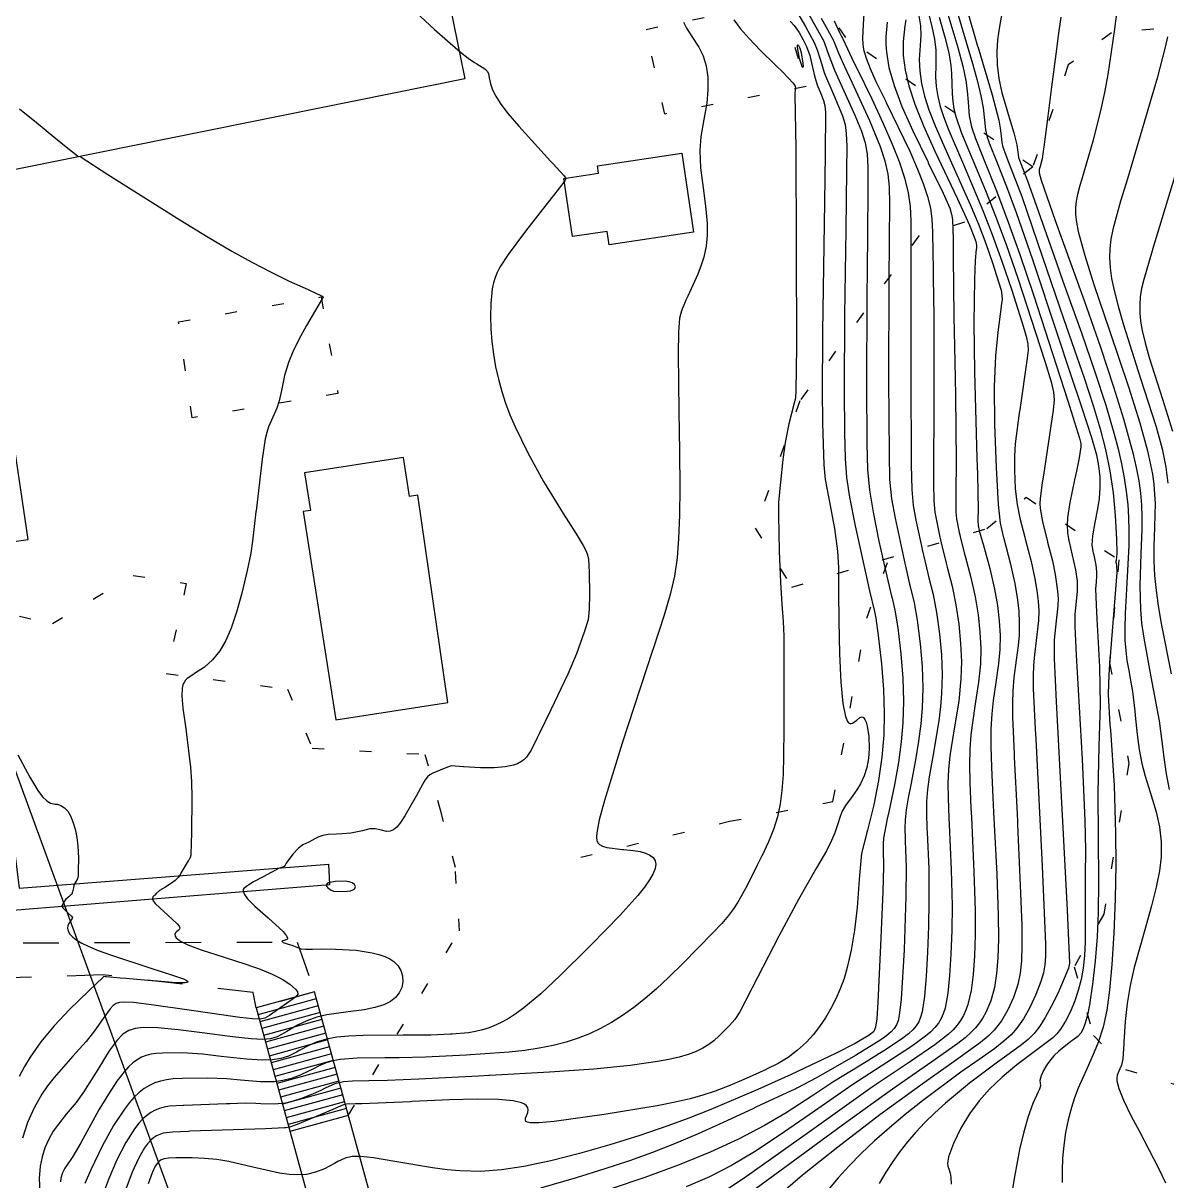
# Model space of a CAD drawing. Header units: metres. Extents: x 1233805 to 1234355, y 654698 to 655114.
# Drawn here: x 1234232.98 to 1234281.21, y 654854.3 to 654903.11 of the extents above; entities that cross this region are included whole.
import ezdxf

# ---------------------------------------------------------------- set-up
doc = ezdxf.new("R2010")
doc.units = ezdxf.units.M
doc.linetypes.add('ИИDash_05_15', pattern=[2, 0.5, -1.5])
doc.linetypes.add('ИИDash_15_15', pattern=[3, 1.5, -1.5])
for name, color, linetype, lineweight in [('ИИ_ГОРИЗОНТАЛИ_ОСН', 32, 'Continuous', 25), ('ИИ_ГОРИЗОНТАЛИ_УТОЛЩ', 32, 'Continuous', 30), ('ИИ_ДОРОГИ_АД', 7, 'Continuous', 25), ('ИИ_ЛЭП_ВН', 250, 'Continuous', 25), ('ИИ_ОГРАДЫ', 7, 'Continuous', 25), ('ИИ_СООРУЖЕНИЕ', 7, 'Continuous', 25), ('ИИ_СТРОЕНИЕ', 7, 'Continuous', 25), ('ИИ_УГОДЬЯ', 7, 'Continuous', 25)]:
    doc.layers.add(name, color=color, linetype=linetype, lineweight=lineweight)

msp = doc.modelspace()

# ---------------------------------------------------------------- linework, layer by layer
at = {"layer": 'ИИ_ГОРИЗОНТАЛИ_ОСН'}
for points, elevation in [([(1234279.297, 654905.004), (1234279.029, 654903.097), (1234278.996, 654902.848), (1234278.719, 654900.941), (1234278.582, 654900.187), (1234278.43, 654899.474), (1234278.101, 654898.18), (1234277.612, 654896.49), (1234277.545, 654896.267), (1234277.436, 654895.881), (1234277.379, 654895.602), (1234277.353, 654895.33), (1234277.357, 654895.045), (1234277.396, 654894.712), (1234277.47, 654894.323), (1234277.744, 654893.307), (1234278.134, 654892.087), (1234278.804, 654890.108), (1234279.593, 654887.771), (1234280.073, 654886.253), (1234280.394, 654885.076), (1234280.597, 654884.093), (1234280.657, 654883.663), (1234280.695, 654883.252), (1234280.71, 654882.844), (1234280.707, 654882.387), (1234280.687, 654881.838), (1234280.661, 654881.057), (1234280.664, 654880.434), (1234280.694, 654879.815), (1234280.754, 654879.189), (1234280.842, 654878.546), (1234280.97, 654877.788), (1234281.389, 654875.669)], 33.5), ([(1234271.596, 654904.766), (1234272.401, 654902.074), (1234272.607, 654901.287), (1234272.733, 654900.685), (1234272.79, 654900.26), (1234272.824, 654899.77), (1234272.871, 654899.202), (1234272.972, 654898.733), (1234273.139, 654898.246), (1234273.47, 654897.424), (1234274.029, 654896.036), (1234274.522, 654894.722), (1234275.005, 654893.352), (1234275.582, 654891.647), (1234277.034, 654887.178), (1234277.526, 654885.613), (1234277.581, 654885.382), (1234277.581, 654885.244), (1234277.509, 654884.774), (1234277.397, 654884.211), (1234277.317, 654883.852), (1234277.114, 654882.9), (1234277.019, 654882.262), (1234277.003, 654881.94), (1234277.017, 654881.637), (1234277.059, 654881.346), (1234277.141, 654880.997), (1234277.142, 654880.991), (1234277.357, 654880.06), (1234277.424, 654879.576), (1234277.43, 654879.157), (1234277.382, 654878.728), (1234277.323, 654878.184), (1234277.326, 654877.662), (1234277.391, 654876.465), (1234277.434, 654875.727), (1234277.632, 654872.068), (1234277.746, 654869.494), (1234277.775, 654868.24), (1234277.766, 654867.176), (1234277.758, 654866.684), (1234277.765, 654865.822), (1234277.766, 654864.367), (1234277.735, 654863.786), (1234277.679, 654863.266), (1234277.593, 654862.786), (1234277.476, 654862.328), (1234277.326, 654861.88), (1234277.142, 654861.437), (1234276.936, 654861.029), (1234276.727, 654860.69), (1234276.574, 654860.493), (1234276.405, 654860.323), (1234275.845, 654859.899), (1234275.613, 654859.734), (1234274.885, 654859.188), (1234274.265, 654858.672), (1234273.732, 654858.165), (1234273.288, 654857.67), (1234272.885, 654857.123), (1234272.521, 654856.518), (1234272.21, 654855.877), (1234272.006, 654855.308), (1234271.961, 654855.022), (1234271.974, 654854.917), (1234272.014, 654854.797), (1234272.072, 654854.625), (1234272.102, 654854.444), (1234272.113, 654854.149)], 31), ([(1234265.861, 654903.926), (1234266.473, 654902.826), (1234266.738, 654902.348), (1234266.891, 654901.937), (1234267.032, 654901.531), (1234267.194, 654901.127), (1234267.59, 654900.252), (1234268.052, 654899.231), (1234268.327, 654898.555), (1234268.485, 654898.055), (1234268.57, 654897.589), (1234268.605, 654897.054), (1234268.606, 654896.182), (1234268.582, 654894.122), (1234268.552, 654891.489), (1234268.541, 654887.859), (1234268.556, 654885.385), (1234268.586, 654884.292), (1234268.668, 654883.419), (1234268.819, 654882.494), (1234269.066, 654881.267), (1234269.341, 654880.025), (1234269.601, 654878.948), (1234269.623, 654878.866), (1234269.741, 654878.359), (1234269.859, 654877.616), (1234269.992, 654876.522), (1234270.073, 654875.491), (1234270.1, 654874.519), (1234270.075, 654873.612), (1234270.005, 654872.807), (1234269.886, 654871.933), (1234269.72, 654870.995), (1234269.484, 654869.861), (1234269.419, 654869.563), (1234269.265, 654868.741), (1234269.241, 654868.506), (1234269.242, 654868.287), (1234269.244, 654868.243), (1234269.256, 654867.563), (1234269.231, 654866.487), (1234269.14, 654864.212), (1234269.022, 654861.835), (1234268.973, 654861.131), (1234268.919, 654860.777), (1234268.882, 654860.667), (1234268.832, 654860.582), (1234268.66, 654860.437), (1234268.066, 654860.087), (1234267.242, 654859.658), (1234265.361, 654858.775), (1234263.958, 654858.146), (1234261.973, 654857.298), (1234261.057, 654856.938), (1234260.171, 654856.611), (1234258.988, 654856.21), (1234257.725, 654855.818), (1234256.443, 654855.454), (1234255.231, 654855.144), (1234254.095, 654854.897), (1234253.153, 654854.753), (1234252.276, 654854.693), (1234251.399, 654854.712), (1234250.854, 654854.76), (1234250.24, 654854.838), (1234248.657, 654855.105), (1234247.748, 654855.263), (1234247.225, 654855.324), (1234246.849, 654855.322), (1234246.554, 654855.258), (1234246.244, 654855.112), (1234246.11, 654855.034), (1234245.682, 654854.802), (1234245.311, 654854.656), (1234244.928, 654854.57), (1234244.53, 654854.544), (1234244.192, 654854.566), (1234243.793, 654854.624), (1234242.669, 654854.878), (1234241.646, 654855.113), (1234241.142, 654855.193), (1234240.629, 654855.244), (1234240.108, 654855.267), (1234239.512, 654855.263), (1234239.473, 654855.263), (1234239.423, 654855.262), (1234239.104, 654855.252), (1234238.927, 654855.229), (1234238.796, 654855.183), (1234238.687, 654855.101), (1234238.551, 654854.92), (1234238.413, 654854.627), (1234238.25, 654854.176)], 26.5), ([(1234270.751, 654903.413), (1234270.817, 654902.995), (1234270.833, 654902.604), (1234270.805, 654902.164), (1234270.771, 654901.577), (1234270.788, 654901.079), (1234270.86, 654900.564), (1234270.99, 654900.027), (1234271.176, 654899.458), (1234271.44, 654898.776), (1234271.786, 654897.971), (1234272.302, 654896.831), (1234272.92, 654895.456), (1234273.262, 654894.635), (1234273.577, 654893.815), (1234273.862, 654893.004), (1234274.116, 654892.206), (1234274.216, 654891.85), (1234274.257, 654891.637), (1234274.26, 654891.458), (1234274.226, 654891.189), (1234274.221, 654891.158), (1234274.077, 654890.071), (1234273.984, 654889.078), (1234273.932, 654887.781), (1234273.945, 654886.18), (1234274.008, 654884.37), (1234274.094, 654882.808), (1234274.176, 654882.031), (1234274.322, 654881.411), (1234274.33, 654881.381), (1234274.601, 654880.35), (1234274.794, 654879.48), (1234274.898, 654878.877), (1234274.962, 654878.324), (1234274.988, 654877.804), (1234274.978, 654877.308), (1234274.939, 654876.867), (1234274.857, 654876.254), (1234274.761, 654875.524), (1234274.711, 654874.952), (1234274.693, 654874.44), (1234274.696, 654873.853), (1234274.765, 654872.306), (1234274.773, 654872.159), (1234274.893, 654869.772), (1234274.909, 654869.433), (1234274.914, 654869.321), (1234275.03, 654866.755), (1234275.089, 654865.072), (1234275.099, 654864.202), (1234275.078, 654863.574), (1234275.021, 654863.058), (1234274.918, 654862.574), (1234274.74, 654862.024), (1234274.51, 654861.508), (1234274.236, 654861.045), (1234273.923, 654860.644), (1234273.669, 654860.389), (1234273.354, 654860.124), (1234272.239, 654859.323), (1234270.983, 654858.44), (1234269.109, 654857.073), (1234267.328, 654855.718), (1234265.851, 654854.538), (1234264.718, 654853.564)], 29.5), ([(1234272.325, 654903.724), (1234273.014, 654901.412), (1234273.224, 654900.64), (1234273.366, 654900.045), (1234273.459, 654899.536), (1234273.518, 654899.01), (1234273.563, 654898.613), (1234273.633, 654898.302), (1234273.753, 654897.951), (1234273.991, 654897.355), (1234274.442, 654896.226), (1234274.854, 654895.118), (1234275.537, 654893.146), (1234276.565, 654890.047), (1234277.141, 654888.307), (1234277.603, 654886.935), (1234278.032, 654885.642), (1234278.236, 654884.913), (1234278.328, 654884.437), (1234278.376, 654883.978), (1234278.384, 654883.525), (1234278.35, 654883.059), (1234278.288, 654882.629), (1234278.179, 654882.06), (1234278.075, 654881.494), (1234278.052, 654881.103), (1234278.107, 654880.754), (1234278.109, 654880.745), (1234278.212, 654880.254), (1234278.244, 654879.993), (1234278.247, 654879.773), (1234278.223, 654879.552), (1234278.194, 654879.261), (1234278.225, 654878.58), (1234278.262, 654877.988), (1234278.365, 654875.969), (1234278.396, 654874.363), (1234278.347, 654872.618), (1234278.292, 654870.641), (1234278.309, 654868.768), (1234278.328, 654866.915), (1234278.312, 654865.599), (1234278.265, 654864.577), (1234278.186, 654863.563), (1234278.076, 654862.583), (1234277.943, 654861.715), (1234277.856, 654861.277), (1234277.769, 654860.942), (1234277.679, 654860.7), (1234277.577, 654860.524), (1234277.454, 654860.388), (1234277.247, 654860.23), (1234277.157, 654860.165), (1234276.658, 654859.767), (1234276.461, 654859.578), (1234276.298, 654859.394), (1234276.145, 654859.182), (1234276.012, 654858.951), (1234275.909, 654858.719), (1234275.858, 654858.533), (1234275.872, 654858.409), (1234275.883, 654858.308), (1234275.832, 654858.157), (1234275.776, 654858.042), (1234275.557, 654857.557), (1234275.361, 654857.011), (1234275.174, 654856.364), (1234275, 654855.622), (1234274.751, 654854.31), (1234274.498, 654852.691)], 31.5), ([(1234274.269, 654903.593), (1234274.147, 654902.967), (1234274.069, 654902.409), (1234274.036, 654901.913), (1234274.052, 654901.356), (1234274.126, 654900.776), (1234274.257, 654900.171), (1234274.47, 654899.423), (1234274.476, 654899.406), (1234274.75, 654898.477), (1234274.877, 654897.977), (1234274.92, 654897.662), (1234274.955, 654897.44), (1234275.068, 654897.143), (1234275.334, 654896.463), (1234275.625, 654895.629), (1234276.549, 654893.001), (1234276.827, 654892.231), (1234277.608, 654890.052), (1234278.175, 654888.41), (1234278.632, 654887), (1234278.978, 654885.828), (1234279.151, 654885.16), (1234279.295, 654884.531), (1234279.409, 654883.934), (1234279.497, 654883.361), (1234279.557, 654882.814), (1234279.594, 654882.268), (1234279.608, 654881.709), (1234279.601, 654881.089), (1234279.508, 654879.248), (1234279.45, 654878.228), (1234279.431, 654877.567), (1234279.44, 654877.098), (1234279.473, 654876.654), (1234279.528, 654876.231), (1234279.618, 654875.739), (1234279.638, 654875.634), (1234279.757, 654874.928), (1234279.855, 654874.093), (1234279.873, 654873.913), (1234279.958, 654873.118), (1234280.048, 654872.484), (1234280.16, 654871.898), (1234280.294, 654871.361), (1234280.507, 654870.683), (1234280.761, 654869.86), (1234280.905, 654869.216), (1234280.975, 654868.587), (1234280.969, 654867.962), (1234280.899, 654867.369), (1234280.764, 654866.681), (1234280.564, 654865.887), (1234280.247, 654864.783), (1234279.83, 654863.292), (1234279.665, 654862.536), (1234279.54, 654861.775), (1234279.455, 654861.015), (1234279.401, 654860.163), (1234279.396, 654860.071), (1234279.353, 654859.447), (1234279.292, 654859.168), (1234279.227, 654859.021), (1234279.115, 654858.748), (1234279.093, 654858.636), (1234279.095, 654858.517), (1234279.178, 654858.187), (1234279.38, 654857.695), (1234279.71, 654857.027), (1234280.042, 654856.4), (1234280.856, 654854.831), (1234281.15, 654854.206)], 32.5), ([(1234260.822, 654903.143), (1234260.95, 654902.889), (1234261.184, 654902.54), (1234261.477, 654902.096), (1234261.657, 654901.731), (1234261.78, 654901.313), (1234261.848, 654900.83), (1234261.858, 654900.295), (1234261.809, 654899.734), (1234261.685, 654899.049), (1234261.555, 654898.325), (1234261.512, 654897.741), (1234261.548, 654897.012), (1234261.681, 654895.946), (1234261.772, 654895.262), (1234261.825, 654894.666), (1234261.827, 654894.165), (1234261.78, 654893.701), (1234261.679, 654893.245), (1234261.572, 654892.906), (1234261.428, 654892.528), (1234261.005, 654891.591), (1234260.925, 654891.421), (1234260.736, 654890.981), (1234260.664, 654890.665), (1234260.615, 654890.084), (1234260.599, 654889.165), (1234260.63, 654886.745), (1234260.656, 654885.046), (1234260.668, 654883.519), (1234260.656, 654882.356), (1234260.619, 654881.377), (1234260.553, 654880.563), (1234260.442, 654879.789), (1234260.27, 654879.024), (1234260.014, 654878.151), (1234259.547, 654876.729), (1234259.525, 654876.663), (1234258.234, 654872.747), (1234257.489, 654870.338), (1234257.27, 654869.512), (1234257.167, 654868.962), (1234257.156, 654868.78), (1234257.17, 654868.644), (1234257.208, 654868.549), (1234257.279, 654868.477), (1234257.411, 654868.404), (1234257.592, 654868.351), (1234258.26, 654868.27), (1234258.31, 654868.266), (1234258.705, 654868.228), (1234258.992, 654868.18), (1234259.228, 654868.114), (1234259.41, 654868.03), (1234259.544, 654867.922), (1234259.625, 654867.792), (1234259.655, 654867.641), (1234259.632, 654867.467), (1234259.547, 654867.248), (1234259.398, 654866.987), (1234259.183, 654866.681), (1234258.901, 654866.328), (1234258.143, 654865.487), (1234256.93, 654864.247), (1234256.875, 654864.192), (1234256.805, 654864.122), (1234255.629, 654862.951), (1234254.805, 654862.182), (1234254.093, 654861.588), (1234253.774, 654861.354), (1234253.475, 654861.158), (1234253.198, 654861.002), (1234252.919, 654860.867), (1234252.635, 654860.753), (1234252.347, 654860.661), (1234252.059, 654860.59), (1234251.76, 654860.537), (1234251.064, 654860.476), (1234251.059, 654860.476), (1234251.006, 654860.473), (1234250.177, 654860.437), (1234249.316, 654860.433), (1234249.005, 654860.436), (1234247.32, 654860.43), (1234246.708, 654860.399), (1234246.212, 654860.347), (1234245.775, 654860.266), (1234245.38, 654860.151), (1234245.02, 654860.002), (1234244.618, 654859.787), (1234244.505, 654859.723), (1234244.162, 654859.553), (1234243.848, 654859.45), (1234243.495, 654859.393), (1234243.079, 654859.38), (1234242.395, 654859.422), (1234241.326, 654859.542), (1234240.542, 654859.633), (1234239.701, 654859.69), (1234238.858, 654859.682), (1234238.576, 654859.667), (1234238.362, 654859.637), (1234238.162, 654859.584), (1234237.974, 654859.508), (1234237.785, 654859.401), (1234237.6, 654859.265), (1234237.417, 654859.098), (1234237.234, 654858.898), (1234236.924, 654858.492), (1234236.571, 654857.952), (1234236.176, 654857.283), (1234235.669, 654856.365), (1234235.411, 654855.893), (1234235.078, 654855.323), (1234234.81, 654854.931), (1234234.739, 654854.833), (1234234.635, 654854.629), (1234234.572, 654854.402), (1234234.559, 654854.25)], 24.5), ([(1234262.954, 654903.244), (1234263.221, 654902.882), (1234263.591, 654902.456), (1234264.06, 654901.969), (1234264.707, 654901.338), (1234265.023, 654901.033), (1234265.454, 654900.572), (1234265.536, 654900.446), (1234265.55, 654900.357), (1234265.539, 654900.283), (1234265.523, 654900.146), (1234265.525, 654900.09), (1234265.558, 654897.836), (1234265.586, 654889.46), (1234265.569, 654887.621), (1234265.543, 654887.292), (1234265.485, 654887.042), (1234265.482, 654887.033), (1234265.267, 654886.209), (1234265.111, 654885.427), (1234265.012, 654884.709), (1234264.914, 654883.76), (1234264.89, 654883.503), (1234264.871, 654883.318), (1234264.837, 654882.906), (1234264.831, 654882.361), (1234264.857, 654880.851), (1234264.91, 654879.538), (1234264.979, 654878.607), (1234265.034, 654877.884), (1234265.062, 654877.267), (1234265.063, 654874.993), (1234265.054, 654873.766), (1234265.053, 654873.343), (1234265.046, 654872.215), (1234265.022, 654871.426), (1234264.974, 654870.757), (1234264.901, 654870.192), (1234264.786, 654869.648), (1234264.624, 654869.115), (1234264.417, 654868.592), (1234264.125, 654867.982), (1234264.122, 654867.977), (1234263.935, 654867.602), (1234263.493, 654866.721), (1234263.122, 654866.044), (1234262.931, 654865.758), (1234262.719, 654865.477), (1234262.436, 654865.144), (1234262.069, 654864.747), (1234260.814, 654863.479), (1234260.192, 654862.868), (1234259.688, 654862.398), (1234259.203, 654861.978), (1234258.734, 654861.606), (1234258.26, 654861.267), (1234257.793, 654860.969), (1234257.328, 654860.712), (1234256.866, 654860.494), (1234256.39, 654860.309), (1234255.879, 654860.147), (1234255.332, 654860.007), (1234254.745, 654859.889), (1234254.132, 654859.794), (1234253.469, 654859.718), (1234251.846, 654859.605), (1234251.835, 654859.605), (1234251.664, 654859.596), (1234249.941, 654859.511), (1234248.831, 654859.481), (1234248.236, 654859.479), (1234247.07, 654859.464), (1234246.348, 654859.407), (1234246.039, 654859.35), (1234245.757, 654859.268), (1234245.493, 654859.161), (1234245.17, 654858.996), (1234245.015, 654858.915), (1234244.637, 654858.737), (1234244.281, 654858.609), (1234243.925, 654858.522), (1234243.563, 654858.477), (1234242.99, 654858.475), (1234242.151, 654858.544), (1234241.569, 654858.596), (1234240.735, 654858.628), (1234239.683, 654858.608), (1234239.31, 654858.59), (1234239.03, 654858.558), (1234238.774, 654858.504), (1234238.536, 654858.427), (1234238.305, 654858.321), (1234238.083, 654858.186), (1234237.87, 654858.021), (1234237.663, 654857.824), (1234237.459, 654857.592), (1234237.246, 654857.315), (1234236.794, 654856.624), (1234236.315, 654855.76), (1234235.832, 654854.765), (1234235.582, 654854.184)], 25), ([(1234265.33, 654903.192), (1234265.497, 654903.003), (1234265.699, 654902.714), (1234265.878, 654902.41), (1234266.017, 654902.119), (1234266.147, 654901.744), (1234266.263, 654901.248), (1234266.359, 654900.829), (1234266.463, 654900.508), (1234266.626, 654900.105), (1234266.734, 654899.839), (1234266.787, 654899.637), (1234266.808, 654899.339), (1234266.796, 654897.594), (1234266.768, 654895.563), (1234266.692, 654890.098), (1234266.668, 654887.405), (1234266.681, 654886.484), (1234266.685, 654886.286), (1234266.685, 654886.247), (1234266.737, 654884.48), (1234266.796, 654883.872), (1234266.935, 654883.142), (1234266.952, 654883.059), (1234267.196, 654881.804), (1234267.325, 654880.839), (1234267.364, 654880.139), (1234267.369, 654879.126), (1234267.372, 654877.905), (1234267.405, 654876.521), (1234267.467, 654875.319), (1234267.552, 654874.428), (1234267.655, 654873.867), (1234267.738, 654873.667), (1234267.785, 654873.61), (1234267.838, 654873.58), (1234267.895, 654873.576), (1234267.959, 654873.597), (1234268.129, 654873.725), (1234268.265, 654873.832), (1234268.357, 654873.858), (1234268.42, 654873.828), (1234268.478, 654873.752), (1234268.53, 654873.63), (1234268.575, 654873.466), (1234268.64, 654873.026), (1234268.657, 654872.521), (1234268.629, 654872.103), (1234268.559, 654871.72), (1234268.446, 654871.365), (1234268.286, 654871.03), (1234268.129, 654870.777), (1234267.893, 654870.446), (1234267.659, 654870.118), (1234267.52, 654869.883), (1234267.426, 654869.663), (1234267.329, 654869.355), (1234267.207, 654868.968), (1234267.074, 654868.642), (1234266.85, 654868.207), (1234266.44, 654867.496), (1234265.67, 654866.153), (1234264.848, 654864.616), (1234263.726, 654862.436), (1234263.664, 654862.315), (1234263.199, 654861.418), (1234262.995, 654861.103), (1234262.764, 654860.845), (1234262.336, 654860.414), (1234262.109, 654860.202), (1234261.893, 654860.038), (1234261.643, 654859.89), (1234261.357, 654859.755), (1234261.022, 654859.629), (1234260.64, 654859.515), (1234260.212, 654859.413), (1234259.735, 654859.321), (1234258.57, 654859.159), (1234257.047, 654859.011), (1234255.179, 654858.878), (1234252.661, 654858.736), (1234252.611, 654858.734), (1234252.183, 654858.711), (1234249.667, 654858.582), (1234248.347, 654858.53), (1234247.556, 654858.514), (1234246.874, 654858.499), (1234246.485, 654858.467), (1234246.128, 654858.383), (1234245.72, 654858.201), (1234245.526, 654858.106), (1234245.115, 654857.921), (1234244.719, 654857.767), (1234244.361, 654857.65), (1234244.046, 654857.574), (1234243.574, 654857.523), (1234243.002, 654857.545), (1234242.788, 654857.56), (1234242.348, 654857.568), (1234241.698, 654857.546), (1234241.557, 654857.54), (1234239.751, 654857.476), (1234239.731, 654857.476), (1234239.146, 654857.441), (1234238.928, 654857.404), (1234238.732, 654857.351), (1234238.542, 654857.275), (1234238.363, 654857.178), (1234238.193, 654857.057), (1234238.029, 654856.912), (1234237.853, 654856.721), (1234237.673, 654856.489), (1234237.303, 654855.908), (1234236.928, 654855.183), (1234236.571, 654854.354), (1234236.323, 654853.676)], 25.5), ([(1234266.631, 654903.318), (1234266.982, 654902.687), (1234267.135, 654902.41), (1234267.207, 654902.229), (1234267.372, 654901.811), (1234267.611, 654901.276), (1234267.92, 654900.623), (1234268.674, 654899.003), (1234269.124, 654897.913), (1234269.323, 654897.3), (1234269.443, 654896.746), (1234269.499, 654896.204), (1234269.511, 654895.477), (1234269.498, 654893.987), (1234269.483, 654892.184), (1234269.477, 654888.086), (1234269.492, 654884.935), (1234269.518, 654883.863), (1234269.603, 654883.055), (1234269.749, 654882.239), (1234270.001, 654881.05), (1234270.028, 654880.928), (1234270.101, 654880.597), (1234270.36, 654879.457), (1234270.402, 654879.294), (1234270.549, 654878.671), (1234270.676, 654877.94), (1234270.806, 654876.943), (1234270.886, 654875.985), (1234270.915, 654875.077), (1234270.892, 654874.228), (1234270.836, 654873.561), (1234270.742, 654872.835), (1234270.611, 654872.05), (1234270.42, 654871.057), (1234270.301, 654870.447), (1234270.216, 654869.936), (1234270.169, 654869.518), (1234270.155, 654869.155), (1234270.168, 654868.721), (1234270.173, 654868.62), (1234270.21, 654867.52), (1234270.204, 654866.29), (1234270.126, 654864.032), (1234270.005, 654861.958), (1234269.927, 654861.268), (1234269.874, 654861.049), (1234269.803, 654860.871), (1234269.707, 654860.717), (1234269.577, 654860.574), (1234269.401, 654860.426), (1234269.145, 654860.248), (1234268.075, 654859.587), (1234266.429, 654858.644), (1234265.609, 654858.197), (1234265.569, 654858.179), (1234265.373, 654858.092), (1234263.883, 654857.399), (1234263.755, 654857.338), (1234262.502, 654856.751), (1234261.449, 654856.279), (1234260.452, 654855.858), (1234259.518, 654855.491), (1234258.546, 654855.141), (1234257.473, 654854.786), (1234256.3, 654854.424), (1234254.8, 654853.986)], 27), ([(1234267.178, 654903.208), (1234267.401, 654902.71), (1234267.49, 654902.547), (1234267.531, 654902.472), (1234267.541, 654902.45), (1234268.029, 654901.426), (1234268.136, 654901.206), (1234268.766, 654899.911), (1234269.246, 654898.882), (1234269.632, 654897.999), (1234269.921, 654897.272), (1234270.15, 654896.58), (1234270.305, 654895.949), (1234270.389, 654895.376), (1234270.415, 654894.771), (1234270.416, 654893.777), (1234270.413, 654892.879), (1234270.413, 654888.312), (1234270.428, 654884.485), (1234270.448, 654883.443), (1234270.515, 654882.772), (1234270.626, 654882.152), (1234270.819, 654881.246), (1234270.845, 654881.128), (1234270.892, 654880.916), (1234271.129, 654879.898), (1234271.175, 654879.726), (1234271.351, 654879.014), (1234271.493, 654878.264), (1234271.621, 654877.356), (1234271.7, 654876.473), (1234271.73, 654875.633), (1234271.709, 654874.844), (1234271.664, 654874.294), (1234271.59, 654873.695), (1234271.334, 654872.189), (1234271.182, 654871.332), (1234271.11, 654870.789), (1234271.073, 654870.293), (1234271.069, 654869.803), (1234271.094, 654869.154), (1234271.103, 654868.98), (1234271.165, 654867.468), (1234271.177, 654866.093), (1234271.157, 654865.04), (1234271.115, 654863.932), (1234271.056, 654862.908), (1234270.987, 654862.082), (1234270.89, 654861.424), (1234270.826, 654861.195), (1234270.744, 654861.002), (1234270.636, 654860.828), (1234270.496, 654860.662), (1234270.313, 654860.494), (1234270.069, 654860.305), (1234269.39, 654859.847), (1234268.239, 654859.135), (1234267.13, 654858.45), (1234266.234, 654857.867), (1234265.156, 654857.17), (1234264.245, 654856.634), (1234263.145, 654856.058), (1234261.949, 654855.504), (1234260.637, 654854.964), (1234259.202, 654854.435), (1234257.772, 654853.953)], 27.5), ([(1234269.41, 654903.147), (1234269.356, 654902.523), (1234269.358, 654902.204), (1234269.382, 654901.884), (1234269.489, 654901.234), (1234269.705, 654900.477), (1234270.04, 654899.586), (1234270.491, 654898.566), (1234271.123, 654897.267), (1234271.146, 654897.221), (1234271.777, 654895.933), (1234272.051, 654895.302), (1234272.126, 654895.06), (1234272.167, 654894.823), (1234272.196, 654894.006), (1234272.199, 654893.239), (1234272.219, 654890.737), (1234272.266, 654888.834), (1234272.303, 654887.424), (1234272.32, 654884.6), (1234272.31, 654883.344), (1234272.306, 654882.912), (1234272.31, 654882.489), (1234272.338, 654882.207), (1234272.457, 654881.629), (1234272.479, 654881.528), (1234272.494, 654881.462), (1234272.666, 654880.78), (1234272.706, 654880.639), (1234272.949, 654879.73), (1234273.128, 654878.912), (1234273.25, 654878.158), (1234273.328, 654877.432), (1234273.359, 654876.737), (1234273.344, 654876.076), (1234273.272, 654875.328), (1234273.118, 654874.311), (1234272.944, 654873.1), (1234272.897, 654872.492), (1234272.882, 654871.839), (1234272.897, 654871.094), (1234272.946, 654870.021), (1234272.967, 654869.613), (1234273.076, 654867.329), (1234273.123, 654865.699), (1234273.124, 654864.675), (1234273.096, 654863.771), (1234273.039, 654862.989), (1234272.952, 654862.328), (1234272.819, 654861.733), (1234272.733, 654861.488), (1234272.632, 654861.265), (1234272.511, 654861.057), (1234272.367, 654860.859), (1234272.197, 654860.667), (1234271.996, 654860.475), (1234271.426, 654860.029), (1234270.398, 654859.334), (1234268.803, 654858.259), (1234266.135, 654856.359), (1234263.384, 654854.404), (1234262.472, 654853.802)], 28.5), ([(1234270.2, 654903.244), (1234270.165, 654902.994), (1234270.091, 654902.34), (1234270.093, 654901.748), (1234270.171, 654901.121), (1234270.329, 654900.458), (1234270.582, 654899.697), (1234270.95, 654898.778), (1234271.429, 654897.705), (1234272.103, 654896.289), (1234272.385, 654895.701), (1234272.891, 654894.589), (1234273.047, 654894.2), (1234273.147, 654893.899), (1234273.188, 654893.728), (1234273.179, 654893.601), (1234273.174, 654893.573), (1234273.127, 654893.101), (1234273.096, 654892.315), (1234273.075, 654890.46), (1234273.093, 654888.399), (1234273.202, 654884.764), (1234273.227, 654884.082), (1234273.257, 654882.587), (1234273.245, 654882.209), (1234273.241, 654882.124), (1234273.25, 654881.924), (1234273.281, 654881.792), (1234273.296, 654881.728), (1234273.301, 654881.709), (1234273.434, 654881.221), (1234273.458, 654881.139), (1234273.742, 654880.111), (1234273.945, 654879.236), (1234274.066, 654878.549), (1234274.142, 654877.901), (1234274.173, 654877.283), (1234274.161, 654876.692), (1234274.107, 654876.112), (1234273.994, 654875.31), (1234273.886, 654874.554), (1234273.825, 654873.985), (1234273.79, 654873.342), (1234273.786, 654872.61), (1234273.811, 654871.736), (1234273.872, 654870.455), (1234273.904, 654869.839), (1234274.033, 654867.227), (1234274.096, 654865.501), (1234274.108, 654864.495), (1234274.087, 654863.696), (1234274.03, 654863.032), (1234273.935, 654862.451), (1234273.781, 654861.882), (1234273.573, 654861.391), (1234273.446, 654861.167), (1234273.302, 654860.955), (1234273.141, 654860.753), (1234272.96, 654860.56), (1234272.707, 654860.33), (1234272.391, 654860.08), (1234271.299, 654859.315), (1234269.639, 654858.164), (1234267.685, 654856.758), (1234264.678, 654854.555), (1234262.954, 654853.29)], 29), ([(1234271.613, 654903.364), (1234271.851, 654902.522), (1234272.01, 654901.857), (1234272.099, 654901.325), (1234272.128, 654900.982), (1234272.139, 654900.551), (1234272.15, 654900.133), (1234272.177, 654899.809), (1234272.231, 654899.489), (1234272.311, 654899.164), (1234272.552, 654898.472), (1234273.025, 654897.331), (1234273.562, 654896.05), (1234273.988, 654894.967), (1234274.427, 654893.771), (1234274.92, 654892.348), (1234276.062, 654888.849), (1234276.327, 654887.99), (1234276.433, 654887.552), (1234276.455, 654887.226), (1234276.408, 654886.783), (1234276.011, 654884.054), (1234275.958, 654883.726), (1234275.865, 654883.068), (1234275.857, 654882.855), (1234275.869, 654882.643), (1234275.963, 654882.093), (1234276.175, 654881.237), (1234276.177, 654881.228), (1234276.38, 654880.432), (1234276.503, 654879.867), (1234276.603, 654879.159), (1234276.619, 654878.842), (1234276.613, 654878.54), (1234276.54, 654877.903), (1234276.453, 654877.106), (1234276.453, 654876.308), (1234276.544, 654874.508), (1234276.588, 654873.706), (1234277.006, 654865.705), (1234277.099, 654863.477), (1234277.06, 654863.268), (1234276.883, 654862.821), (1234276.606, 654862.2), (1234276.335, 654861.645), (1234276.082, 654861.182), (1234275.85, 654860.814), (1234275.618, 654860.515), (1234275.354, 654860.253), (1234275.025, 654859.986), (1234274.465, 654859.583), (1234274.07, 654859.303), (1234272.883, 654858.416), (1234271.873, 654857.576), (1234271.419, 654857.161), (1234271.002, 654856.751), (1234270.622, 654856.346), (1234270.278, 654855.946), (1234269.964, 654855.544), (1234269.659, 654855.116), (1234269.364, 654854.661), (1234269.079, 654854.182)], 30.5), ([(1234276.733, 654903.365), (1234276.63, 654902.586), (1234276.556, 654902.016), (1234276.346, 654900.422), (1234276.183, 654899.182), (1234276.019, 654897.893), (1234276.009, 654897.802), (1234275.949, 654897.386), (1234275.865, 654897.063), (1234275.831, 654896.938), (1234275.829, 654896.793), (1234275.911, 654896.487), (1234276.504, 654894.784), (1234276.8, 654893.965), (1234277.717, 654891.412), (1234278.405, 654889.442), (1234278.964, 654887.773), (1234279.386, 654886.424), (1234279.775, 654884.997), (1234279.915, 654884.377), (1234280.021, 654883.806), (1234280.094, 654883.285), (1234280.139, 654882.787), (1234280.158, 654882.292), (1234280.154, 654881.738), (1234280.113, 654880.744), (1234280.065, 654879.388), (1234280.092, 654878.378), (1234280.146, 654877.803), (1234280.234, 654877.171), (1234280.537, 654875.545), (1234280.639, 654875.032), (1234280.878, 654873.688), (1234281.056, 654872.39), (1234281.074, 654872.242), (1234281.178, 654871.455), (1234281.313, 654870.797)], 33), ([(1234232.829, 654899.501), (1234233.542, 654898.913), (1234234.272, 654898.317), (1234234.859, 654897.842), (1234235.06, 654897.68), (1234235.183, 654897.58), (1234235.296, 654897.489), (1234235.302, 654897.484), (1234235.319, 654897.47)], 23.5), ([(1234282.366, 654899.341), (1234280.604, 654893.557), (1234280.589, 654893.509), (1234280.237, 654892.305), (1234280.146, 654891.913), (1234280.09, 654891.571), (1234280.063, 654891.234), (1234280.067, 654890.898), (1234280.103, 654890.544), (1234280.171, 654890.149), (1234280.292, 654889.633), (1234280.464, 654889.01), (1234281.022, 654887.247), (1234281.447, 654885.91)], 34.5), ([(1234235.377, 654897.481), (1234236.551, 654896.729), (1234239.584, 654894.81), (1234240.779, 654894.081), (1234241.777, 654893.495), (1234242.623, 654893.023), (1234243.433, 654892.601), (1234244.199, 654892.229), (1234244.995, 654891.874), (1234245.077, 654891.838), (1234245.538, 654891.629), (1234245.617, 654891.584), (1234245.634, 654891.558), (1234245.608, 654891.513), (1234245.302, 654891.012), (1234244.93, 654890.362), (1234244.611, 654889.765), (1234244.357, 654889.243), (1234244.17, 654888.801), (1234243.994, 654888.247), (1234243.868, 654887.617), (1234243.781, 654887.176), (1234243.68, 654886.873), (1234243.507, 654886.49), (1234243.328, 654886.087), (1234243.251, 654885.847), (1234243.188, 654885.574), (1234243.064, 654884.718), (1234242.801, 654882.541), (1234242.795, 654882.496), (1234242.647, 654881.262), (1234242.574, 654880.764), (1234242.424, 654880.029), (1234242.202, 654879.074), (1234241.981, 654878.273), (1234241.755, 654877.604), (1234241.525, 654877.073), (1234241.269, 654876.636), (1234240.97, 654876.265), (1234240.629, 654875.957), (1234240.21, 654875.68), (1234240.17, 654875.656), (1234239.902, 654875.481), (1234239.823, 654875.401), (1234239.763, 654875.312), (1234239.718, 654875.203), (1234239.689, 654875.073), (1234239.673, 654874.73), (1234239.716, 654874.219), (1234239.833, 654873.347), (1234239.958, 654872.423), (1234240.032, 654871.741), (1234240.075, 654871.119), (1234240.097, 654870.46), (1234240.078, 654868.963), (1234240.077, 654868.94), (1234240.065, 654868.567), (1234240.044, 654868.027), (1234240.026, 654867.93), (1234239.962, 654867.822), (1234239.943, 654867.792), (1234239.64, 654867.302), (1234239.581, 654867.164), (1234239.582, 654867.164), (1234239.562, 654867.137), (1234239.532, 654867.105), (1234239.526, 654867.098), (1234239.386, 654866.958), (1234239.233, 654866.84), (1234238.953, 654866.67), (1234238.733, 654866.537), (1234238.591, 654866.41), (1234238.526, 654866.344), (1234238.509, 654866.331), (1234238.446, 654866.267), (1234238.432, 654866.197), (1234238.465, 654866.107), (1234238.546, 654865.995), (1234238.736, 654865.802), (1234239.081, 654865.492), (1234239.479, 654865.128), (1234239.559, 654865.032), (1234239.589, 654864.962), (1234239.575, 654864.91), (1234239.512, 654864.854), (1234239.455, 654864.81), (1234239.4, 654864.747), (1234239.379, 654864.683), (1234239.389, 654864.616), (1234239.432, 654864.546), (1234239.615, 654864.4), (1234239.927, 654864.246), (1234240.484, 654864.039), (1234241.454, 654863.727), (1234242.373, 654863.432), (1234242.976, 654863.221), (1234243.476, 654863.014), (1234243.896, 654862.802), (1234244.231, 654862.587), (1234244.47, 654862.376), (1234244.554, 654862.258), (1234244.561, 654862.164), (1234244.496, 654862.071), (1234244.329, 654861.936), (1234243.37, 654861.271), (1234243.167, 654861.159), (1234242.966, 654861.119), (1234242.653, 654861.126), (1234242.113, 654861.186), (1234239.877, 654861.505), (1234238.487, 654861.706), (1234237.625, 654861.815), (1234237.207, 654861.831), (1234237.037, 654861.814), (1234236.902, 654861.768), (1234236.772, 654861.683), (1234236.645, 654861.555), (1234236.353, 654861.145), (1234235.985, 654860.614), (1234235.635, 654860.17), (1234235.076, 654859.549), (1234234.283, 654858.657), (1234234, 654858.295), (1234233.764, 654857.955), (1234233.436, 654857.38), (1234233.164, 654856.754), (1234232.954, 654856.092)], 23.5), ([(1234232.754, 654872.26), (1234233.263, 654871.311), (1234233.593, 654870.758), (1234233.791, 654870.489), (1234233.971, 654870.311), (1234234.135, 654870.217), (1234234.323, 654870.184), (1234234.406, 654870.177), (1234234.571, 654870.127), (1234234.723, 654870.026), (1234234.859, 654869.879), (1234234.975, 654869.686), (1234235.078, 654869.434), (1234235.166, 654869.125), (1234235.237, 654868.773), (1234235.283, 654868.403), (1234235.308, 654867.921), (1234235.298, 654867.361), (1234235.295, 654867.294), (1234235.292, 654867.162), (1234235.274, 654867.035), (1234235.172, 654866.867), (1234235.157, 654866.846), (1234235.117, 654866.755), (1234235.096, 654866.649), (1234235.064, 654866.485), (1234235.027, 654866.386), (1234234.968, 654866.32), (1234234.906, 654866.277), (1234234.774, 654866.172), (1234234.693, 654866.045), (1234234.651, 654865.972), (1234234.634, 654865.949), (1234234.604, 654865.882), (1234234.649, 654865.801), (1234234.858, 654865.601), (1234235.015, 654865.453), (1234235.055, 654865.381), (1234235.003, 654865.29), (1234234.934, 654865.191), (1234234.867, 654865.063), (1234234.848, 654864.943), (1234234.874, 654864.822), (1234234.947, 654864.7), (1234235.068, 654864.574), (1234235.236, 654864.448), (1234235.451, 654864.32), (1234235.714, 654864.19), (1234236.143, 654864.012), (1234236.703, 654863.807), (1234238.366, 654863.265), (1234239.279, 654862.973), (1234239.734, 654862.808), (1234239.867, 654862.744), (1234239.924, 654862.696), (1234239.906, 654862.662), (1234239.812, 654862.643), (1234239.411, 654862.647), (1234238.642, 654862.709), (1234238.557, 654862.717), (1234237.305, 654862.822), (1234237.07, 654862.841), (1234236.5, 654862.894), (1234236.432, 654862.902), (1234236.382, 654862.906), (1234236.35, 654862.883), (1234236.349, 654862.882), (1234235.747, 654862.309), (1234235.731, 654862.293), (1234234.934, 654861.52), (1234234.286, 654860.828), (1234233.73, 654860.158), (1234233.276, 654859.517), (1234233.035, 654859.119), (1234232.813, 654858.702)], 23)]:
    msp.add_lwpolyline(points, dxfattribs=dict(at, elevation=elevation))
for points, elevation in [([(1234265.79, 654901.868), (1234265.863, 654901.421), (1234265.866, 654901.264), (1234265.857, 654901.234), (1234265.842, 654901.241), (1234265.721, 654901.615), (1234265.628, 654902.091), (1234265.635, 654902.182), (1234265.652, 654902.187), (1234265.676, 654902.164), (1234265.735, 654902.045), (1234265.79, 654901.868)], 25), ([(1234245.972, 654866.556), (1234246.07, 654866.514), (1234246.241, 654866.502), (1234246.645, 654866.507), (1234246.785, 654866.527), (1234246.887, 654866.56), (1234246.97, 654866.625), (1234246.993, 654866.711), (1234246.952, 654866.797), (1234246.857, 654866.865), (1234246.727, 654866.905), (1234246.554, 654866.928), (1234246.131, 654866.918), (1234245.861, 654866.857), (1234245.789, 654866.813), (1234245.764, 654866.762), (1234245.777, 654866.719), (1234245.816, 654866.67), (1234245.972, 654866.556)], 24.5)]:
    msp.add_lwpolyline(points, close=True, dxfattribs=dict(at, elevation=elevation))
at = {"layer": 'ИИ_ГОРИЗОНТАЛИ_УТОЛЩ'}
for points, elevation in [([(1234247.989, 654905.02), (1234250.324, 654902.841), (1234251.419, 654901.878), (1234251.746, 654901.625), (1234252.018, 654901.451), (1234252.115, 654901.396), (1234252.45, 654901.181), (1234252.542, 654901.084), (1234252.598, 654900.982), (1234252.633, 654900.806), (1234252.682, 654900.546), (1234252.769, 654900.3), (1234252.905, 654900.029), (1234253.093, 654899.735), (1234253.421, 654899.301), (1234253.877, 654898.757), (1234255.218, 654897.291), (1234255.312, 654897.192), (1234255.789, 654896.675), (1234255.856, 654896.59), (1234255.862, 654896.555), (1234255.862, 654896.555), (1234255.821, 654896.455), (1234255.821, 654896.455), (1234255.347, 654895.842), (1234255.279, 654895.756), (1234254.158, 654894.331), (1234253.432, 654893.357), (1234253.08, 654892.816), (1234252.966, 654892.593), (1234252.878, 654892.378), (1234252.811, 654892.153), (1234252.761, 654891.907), (1234252.704, 654891.287), (1234252.692, 654890.757), (1234252.707, 654890.22), (1234252.747, 654889.681), (1234252.813, 654889.146), (1234252.904, 654888.617), (1234253.019, 654888.096), (1234253.159, 654887.583), (1234253.323, 654887.079), (1234253.506, 654886.598), (1234253.722, 654886.088), (1234254.257, 654884.988), (1234254.922, 654883.786), (1234255.749, 654882.426), (1234256.293, 654881.571), (1234256.597, 654881.088), (1234256.726, 654880.845), (1234256.783, 654880.686), (1234256.817, 654880.514), (1234256.846, 654879.957), (1234256.861, 654879.017), (1234256.851, 654878.398), (1234256.8, 654877.948), (1234256.655, 654877.465), (1234256.65, 654877.45), (1234256.643, 654877.429), (1234256.314, 654876.519), (1234255.953, 654875.661), (1234255.227, 654874.152), (1234254.736, 654873.147), (1234254.653, 654872.969), (1234254.403, 654872.461), (1234254.201, 654872.164), (1234254.087, 654872.05), (1234253.962, 654871.956), (1234253.821, 654871.88), (1234253.661, 654871.821), (1234253.301, 654871.747), (1234252.835, 654871.711), (1234252.27, 654871.715), (1234251.56, 654871.757), (1234251.546, 654871.758), (1234251.024, 654871.793), (1234251.024, 654871.793), (1234251.024, 654871.793), (1234250.872, 654871.736), (1234250.252, 654871.481), (1234250.123, 654871.41), (1234250.029, 654871.328), (1234249.934, 654871.204), (1234249.813, 654871.006), (1234249.546, 654870.52), (1234249.078, 654869.681), (1234248.897, 654869.401), (1234248.743, 654869.211), (1234248.602, 654869.091), (1234248.462, 654869.032), (1234248.306, 654869.029), (1234248.084, 654869.081), (1234247.824, 654869.14), (1234247.596, 654869.132), (1234247.283, 654869.06), (1234247.146, 654869.025), (1234246.799, 654868.958), (1234246.411, 654868.922), (1234246.197, 654868.912), (1234245.837, 654868.893), (1234245.611, 654868.86), (1234245.448, 654868.807), (1234245.272, 654868.711), (1234245.146, 654868.639), (1234245.022, 654868.581), (1234244.776, 654868.458), (1234244.587, 654868.321), (1234244.345, 654868.063), (1234244.077, 654867.694), (1234244.021, 654867.608), (1234243.98, 654867.548), (1234243.946, 654867.531), (1234243.916, 654867.523), (1234243.741, 654867.468), (1234243.643, 654867.413), (1234243.435, 654867.293), (1234243.095, 654867.115), (1234242.692, 654866.903), (1234242.491, 654866.777), (1234242.401, 654866.717), (1234242.391, 654866.711), (1234242.284, 654866.624), (1234242.262, 654866.573), (1234242.259, 654866.514), (1234242.312, 654866.369), (1234242.444, 654866.189), (1234242.75, 654865.88), (1234243.305, 654865.384), (1234243.943, 654864.802), (1234244.074, 654864.647), (1234244.124, 654864.535), (1234244.121, 654864.496), (1234244.098, 654864.466), (1234243.99, 654864.431), (1234243.975, 654864.428), (1234243.889, 654864.395), (1234243.945, 654864.35), (1234244.117, 654864.292), (1234244.353, 654864.213), (1234244.478, 654864.157), (1234244.697, 654864.077), (1234244.885, 654864.06), (1234245.169, 654864.068), (1234245.185, 654864.069), (1234245.553, 654864.079), (1234246.153, 654864.066), (1234247.017, 654864.016), (1234247.693, 654863.916), (1234247.978, 654863.845), (1234248.225, 654863.76), (1234248.435, 654863.661), (1234248.607, 654863.548), (1234248.783, 654863.373), (1234248.909, 654863.166), (1234248.979, 654862.935), (1234248.99, 654862.692), (1234248.941, 654862.45), (1234248.834, 654862.223), (1234248.676, 654862.023), (1234248.474, 654861.859), (1234248.186, 654861.713), (1234247.814, 654861.598), (1234247.355, 654861.51), (1234246.688, 654861.424), (1234245.791, 654861.298), (1234245.36, 654861.19), (1234244.946, 654861.041), (1234244.546, 654860.853), (1234244.095, 654860.593), (1234243.994, 654860.532), (1234243.687, 654860.37), (1234243.416, 654860.29), (1234243.073, 654860.262), (1234242.596, 654860.283), (1234241.807, 654860.366), (1234240.526, 654860.535), (1234239.515, 654860.669), (1234238.665, 654860.752), (1234238.033, 654860.757), (1234237.699, 654860.725), (1234237.438, 654860.638), (1234237.186, 654860.474), (1234236.939, 654860.227), (1234236.606, 654859.771), (1234236.122, 654858.989), (1234235.523, 654858.032), (1234235.21, 654857.604), (1234234.799, 654857.1), (1234234.465, 654856.692), (1234234.251, 654856.394), (1234234.059, 654856.057), (1234233.899, 654855.692), (1234233.776, 654855.304), (1234233.694, 654854.91), (1234233.653, 654854.396), (1234233.689, 654853.797)], 24), ([(1234265.508, 654903.759), (1234265.965, 654902.965), (1234266.341, 654902.286), (1234266.464, 654901.984), (1234266.584, 654901.589), (1234266.776, 654900.978), (1234267.16, 654900.072), (1234267.531, 654899.197), (1234267.639, 654898.836), (1234267.691, 654898.456), (1234267.708, 654897.915), (1234267.701, 654896.888), (1234267.668, 654894.388), (1234267.622, 654890.794), (1234267.604, 654887.632), (1234267.62, 654885.836), (1234267.647, 654884.747), (1234267.702, 654883.95), (1234267.821, 654883.115), (1234268.067, 654881.907), (1234268.666, 654879.172), (1234268.877, 654878.305), (1234268.88, 654878.297), (1234268.941, 654878.014), (1234269.042, 654877.292), (1234269.179, 654876.098), (1234269.262, 654875.014), (1234269.293, 654874.006), (1234269.271, 654873.083), (1234269.191, 654872.161), (1234269.05, 654871.182), (1234268.848, 654870.155), (1234268.586, 654869.085), (1234268.496, 654868.754), (1234268.338, 654868.094), (1234268.258, 654867.329), (1234268.236, 654867.002), (1234268.146, 654865.818), (1234268.04, 654864.866), (1234267.902, 654864.019), (1234267.733, 654863.285), (1234267.596, 654862.833), (1234267.434, 654862.393), (1234267.249, 654861.967), (1234267.04, 654861.558), (1234266.809, 654861.167), (1234266.558, 654860.798), (1234266.29, 654860.455), (1234266.008, 654860.144), (1234265.638, 654859.8), (1234265.241, 654859.5), (1234264.819, 654859.244), (1234264.319, 654858.998), (1234264.314, 654858.995), (1234264.028, 654858.863), (1234263.462, 654858.606), (1234262.779, 654858.312), (1234262.157, 654858.074), (1234261.648, 654857.906), (1234261.109, 654857.759), (1234260.472, 654857.613), (1234259.709, 654857.462), (1234257.481, 654857.09), (1234255.371, 654856.799), (1234254.73, 654856.739), (1234254.357, 654856.74), (1234254.248, 654856.763), (1234254.183, 654856.802), (1234254.157, 654856.86), (1234254.167, 654856.941), (1234254.205, 654857.041), (1234254.257, 654857.181), (1234254.273, 654857.286), (1234254.257, 654857.378), (1234254.208, 654857.458), (1234254.121, 654857.529), (1234253.999, 654857.588), (1234253.64, 654857.674), (1234253.019, 654857.726), (1234252.121, 654857.737), (1234250.961, 654857.709), (1234249.383, 654857.637), (1234249.311, 654857.634), (1234247.263, 654857.544), (1234246.989, 654857.541), (1234246.621, 654857.527), (1234246.489, 654857.494), (1234246.26, 654857.396), (1234246.036, 654857.297), (1234244.529, 654856.67), (1234244.213, 654856.56), (1234244.052, 654856.531), (1234244.045, 654856.531), (1234243.998, 654856.528), (1234243.203, 654856.492), (1234240.003, 654856.384), (1234239.947, 654856.382), (1234239.271, 654856.353), (1234238.89, 654856.299), (1234238.737, 654856.253), (1234238.602, 654856.192), (1234238.478, 654856.111), (1234238.358, 654856.007), (1234238.228, 654855.863), (1234238.098, 654855.687), (1234237.838, 654855.24), (1234237.576, 654854.659), (1234237.31, 654853.942)], 26), ([(1234268.428, 654903.507), (1234268.397, 654903.048), (1234268.369, 654902.461), (1234268.385, 654902.227), (1234268.422, 654902), (1234268.524, 654901.635), (1234268.695, 654901.195), (1234268.943, 654900.648), (1234269.371, 654899.773), (1234269.377, 654899.761), (1234270.366, 654897.705), (1234270.697, 654896.957), (1234270.939, 654896.349), (1234271.118, 654895.804), (1234271.237, 654895.309), (1234271.302, 654894.848), (1234271.327, 654894.309), (1234271.339, 654893.424), (1234271.348, 654892.757), (1234271.356, 654892.375), (1234271.379, 654890.766), (1234271.383, 654886.613), (1234271.374, 654884.629), (1234271.37, 654883.701), (1234271.379, 654882.971), (1234271.427, 654882.489), (1234271.637, 654881.441), (1234271.662, 654881.328), (1234271.69, 654881.2), (1234271.897, 654880.339), (1234271.943, 654880.172), (1234272.152, 654879.367), (1234272.31, 654878.588), (1234272.435, 654877.761), (1234272.514, 654876.956), (1234272.544, 654876.187), (1234272.527, 654875.46), (1234272.433, 654874.524), (1234272.232, 654873.272), (1234272.063, 654872.216), (1234272.003, 654871.64), (1234271.978, 654871.066), (1234271.983, 654870.449), (1234272.02, 654869.588), (1234272.034, 654869.316), (1234272.12, 654867.406), (1234272.15, 654865.896), (1234272.141, 654864.856), (1234272.105, 654863.849), (1234272.047, 654862.947), (1234271.97, 654862.205), (1234271.855, 654861.58), (1234271.78, 654861.343), (1234271.689, 654861.135), (1234271.574, 654860.944), (1234271.431, 654860.762), (1234271.254, 654860.58), (1234271.033, 654860.39), (1234270.437, 654859.958), (1234269.403, 654859.287), (1234267.967, 654858.355), (1234266.344, 654857.234), (1234264.857, 654856.203), (1234263.815, 654855.519), (1234262.851, 654854.948), (1234261.921, 654854.469), (1234260.932, 654854.037)], 28), ([(1234271.123, 654903.626), (1234271.301, 654902.968), (1234271.413, 654902.426), (1234271.466, 654901.964), (1234271.465, 654901.349), (1234271.458, 654900.843), (1234271.483, 654900.434), (1234271.546, 654900.021), (1234271.651, 654899.595), (1234271.789, 654899.167), (1234271.983, 654898.655), (1234272.629, 654897.146), (1234273.454, 654895.212), (1234273.846, 654894.199), (1234274.252, 654893.072), (1234274.668, 654891.843), (1234275.091, 654890.52), (1234275.275, 654889.907), (1234275.351, 654889.574), (1234275.365, 654889.321), (1234275.325, 654888.975), (1234275.005, 654886.807), (1234274.984, 654886.666), (1234274.807, 654885.363), (1234274.778, 654884.852), (1234274.78, 654884.256), (1234274.819, 654883.471), (1234274.893, 654882.816), (1234275.009, 654882.23), (1234275.218, 654881.431), (1234275.237, 654881.358), (1234275.485, 654880.413), (1234275.648, 654879.673), (1234275.731, 654879.187), (1234275.782, 654878.742), (1234275.804, 654878.323), (1234275.795, 654877.924), (1234275.698, 654877.079), (1234275.621, 654876.49), (1234275.582, 654876.029), (1234275.568, 654875.586), (1234275.575, 654875.06), (1234275.658, 654873.341), (1234275.681, 654872.932), (1234275.957, 654867.569), (1234276.094, 654864.275), (1234276.095, 654863.771), (1234276.07, 654863.41), (1234276.009, 654863.071), (1234275.9, 654862.698), (1234275.691, 654862.148), (1234275.437, 654861.604), (1234275.165, 654861.126), (1234274.887, 654860.729), (1234274.638, 654860.45), (1234274.339, 654860.18), (1234273.953, 654859.882), (1234273.29, 654859.411), (1234272.526, 654858.871), (1234270.9, 654857.665), (1234270.177, 654857.092), (1234269.507, 654856.532), (1234268.886, 654855.983), (1234268.319, 654855.449), (1234267.806, 654854.929), (1234267.346, 654854.424), (1234266.978, 654853.984)], 30), ([(1234272.764, 654903.75), (1234273.23, 654902.141), (1234273.237, 654902.12), (1234273.844, 654900.089), (1234274.119, 654899.023), (1234274.18, 654898.684), (1234274.219, 654898.336), (1234274.248, 654898.075), (1234274.294, 654897.871), (1234274.53, 654897.249), (1234275.094, 654895.791), (1234275.966, 654893.244), (1234276.845, 654890.654), (1234277.183, 654889.685), (1234277.732, 654888.105), (1234278.101, 654886.98), (1234278.394, 654885.998), (1234278.616, 654885.136), (1234278.801, 654884.23), (1234278.941, 654883.3), (1234279.034, 654882.354), (1234279.084, 654881.356), (1234279.096, 654880.785), (1234279.085, 654880.562), (1234279.085, 654880.56), (1234279.077, 654880.514), (1234279.076, 654880.499), (1234279.072, 654880.477), (1234279.066, 654880.447), (1234279.064, 654880.41), (1234279.064, 654880.389), (1234279.063, 654880.376), (1234279.065, 654880.338), (1234279.069, 654880.327), (1234279.091, 654880.249), (1234279.094, 654879.949), (1234279.046, 654879.232), (1234278.958, 654878.18), (1234278.776, 654875.89), (1234278.745, 654875.278), (1234278.739, 654874.781), (1234278.808, 654873.539), (1234278.826, 654873.293), (1234278.981, 654870.965), (1234279.05, 654868.961), (1234279.055, 654867.615), (1234279.029, 654866.182), (1234278.973, 654864.741), (1234278.892, 654863.415), (1234278.794, 654862.34), (1234278.673, 654861.489), (1234278.518, 654860.773), (1234278.314, 654860.13), (1234278.149, 654859.724), (1234277.898, 654859.172), (1234277.473, 654858.21), (1234277.319, 654857.798), (1234277.188, 654857.391), (1234277.051, 654856.871), (1234276.94, 654856.333), (1234276.858, 654855.791), (1234276.808, 654855.253), (1234276.788, 654854.729), (1234276.8, 654854.219)], 32), ([(1234281.232, 654902.531), (1234281.143, 654902.091), (1234280.801, 654900.781), (1234279.544, 654896.544), (1234279.259, 654895.597), (1234278.929, 654894.413), (1234278.847, 654893.995), (1234278.802, 654893.609), (1234278.791, 654893.209), (1234278.817, 654892.793), (1234278.88, 654892.339), (1234278.984, 654891.829), (1234279.149, 654891.179), (1234279.377, 654890.389), (1234280.103, 654888.13), (1234280.76, 654886.082), (1234281.013, 654885.154), (1234281.173, 654884.379), (1234281.25, 654883.717)], 34)]:
    msp.add_lwpolyline(points, dxfattribs=dict(at, elevation=elevation))
at = {"layer": 'ИИ_ДОРОГИ_АД'}
msp.add_lwpolyline([(1234248.944, 654909.204), (1234249.851, 654909.396), (1234251.607, 654900.754), (1234228.462, 654896.087)], dxfattribs=at)
at = {"layer": 'ИИ_ДОРОГИ_АД', "linetype": 'ИИDash_15_15'}
msp.add_lwpolyline([(1234229.258, 654864.391), (1234229.984, 654864.322), (1234244.536, 654864.365), (1234245.262, 654862.26), (1234242.8, 654861.584), (1234242.674, 654862.234), (1234236.327, 654862.979), (1234229.831, 654862.772), (1234229.209, 654862.809)], close=True, dxfattribs=at)
at = {"layer": 'ИИ_ЛЭП_ВН'}
msp.add_lwpolyline([(1234249.351, 654825.911), (1234230.643, 654877.053), (1234219.422, 654907.631), (1234196.274, 654950.12), (1234161.978, 654934.825)], dxfattribs=at)
at = {"layer": 'ИИ_ОГРАДЫ'}
for points in [[(1234228.231, 654898.591), (1234228.919, 654891.129), (1234231.539, 654876.73), (1234232.815, 654866.637), (1234245.866, 654867.641)], [(1234227.335, 654898.509), (1234228.027, 654891.007), (1234230.65, 654876.593), (1234232.03, 654865.67), (1234245.913, 654866.797), (1234245.866, 654867.641)]]:
    msp.add_lwpolyline(points, dxfattribs=at)
at = {"layer": 'ИИ_СООРУЖЕНИЕ'}
msp.add_lwpolyline([(1234245.262, 654862.26), (1234242.8, 654861.584), (1234246.69, 654847.413), (1234249.152, 654848.089)], close=True, dxfattribs=at)
for points in [[(1234245.341, 654861.971), (1234242.879, 654861.295)], [(1234245.421, 654861.681), (1234242.959, 654861.006)], [(1234245.5, 654861.392), (1234243.038, 654860.716)], [(1234245.579, 654861.103), (1234243.118, 654860.427)], [(1234245.659, 654860.814), (1234243.197, 654860.138)], [(1234245.738, 654860.524), (1234243.276, 654859.848)], [(1234245.818, 654860.235), (1234243.356, 654859.559)], [(1234245.897, 654859.946), (1234243.435, 654859.27)], [(1234245.977, 654859.656), (1234243.515, 654858.981)], [(1234246.056, 654859.367), (1234243.594, 654858.691)], [(1234246.135, 654859.078), (1234243.674, 654858.402)], [(1234246.215, 654858.788), (1234243.753, 654858.113)], [(1234246.294, 654858.499), (1234243.832, 654857.823)], [(1234246.374, 654858.21), (1234243.912, 654857.534)], [(1234246.453, 654857.921), (1234243.991, 654857.245)], [(1234246.533, 654857.631), (1234244.071, 654856.955)], [(1234246.612, 654857.342), (1234244.15, 654856.666)], [(1234246.691, 654857.053), (1234244.23, 654856.377)]]:
    msp.add_lwpolyline(points, dxfattribs=at)
at = {"layer": 'ИИ_СТРОЕНИЕ'}
for points in [[(1234260.754, 654897.627), (1234261.253, 654894.293), (1234257.697, 654893.761), (1234257.612, 654894.329), (1234256.151, 654894.111), (1234255.784, 654896.561), (1234257.245, 654896.78), (1234257.198, 654897.094), (1234260.754, 654897.627)], [(1234230.061, 654886.803), (1234230.909, 654881.01), (1234233.186, 654881.343), (1234232.339, 654887.136), (1234230.061, 654886.803)], [(1234244.792, 654882.519), (1234246.162, 654873.732), (1234250.888, 654874.469), (1234249.622, 654883.205), (1234249.27, 654883.155), (1234249.014, 654884.794), (1234244.844, 654884.143), (1234245.09, 654882.561), (1234244.792, 654882.519)]]:
    msp.add_lwpolyline(points, close=True, dxfattribs=at)
at = {"layer": 'ИИ_УГОДЬЯ', "linetype": 'ИИDash_05_15'}
for points in [[(1234275.552, 654897.05), (1234267.674, 654902.495), (1234261.157, 654911.803), (1234260.22, 654917.665), (1234260.619, 654920.457), (1234259.065, 654921.32)], [(1234282.647, 654903.033), (1234278.871, 654902.702), (1234277.054, 654901.349), (1234275.552, 654897.05), (1234272.682, 654894.709), (1234270.754, 654894.136), (1234265.733, 654887.181), (1234263.846, 654881.812), (1234265.389, 654879.327), (1234273.623, 654881.807), (1234275.272, 654883.121), (1234279.18, 654880.476), (1234278.794, 654876.139), (1234279.605, 654871.89), (1234278.546, 654865.536), (1234277.305, 654863.325), (1234278.11, 654860.428), (1234279.469, 654858.997), (1234281.674, 654858.331)], [(1234256.492, 654867.941), (1234262.766, 654869.456), (1234267.128, 654870.286), (1234268.553, 654878.025), (1234269.506, 654880.567)], [(1234230.867, 654878.545), (1234234.211, 654877.79), (1234237.618, 654879.824), (1234239.859, 654879.482), (1234239.015, 654875.687), (1234244.128, 654875.028), (1234245.167, 654872.543), (1234249.921, 654872.278), (1234250.571, 654869.937), (1234251.193, 654867.521)], [(1234246.691, 654857.053), (1234251.381, 654864.838), (1234251.193, 654867.521)]]:
    msp.add_lwpolyline(points, dxfattribs=at)
for points in [[(1234259.249, 654902.846), (1234264.967, 654904.022), (1234265.999, 654900.431), (1234260.034, 654899.276)], [(1234239.533, 654890.514), (1234245.552, 654891.561), (1234246.25, 654887.494), (1234240.108, 654886.467)]]:
    msp.add_lwpolyline(points, close=True, dxfattribs=at)

doc.saveas('drawing.dxf')
